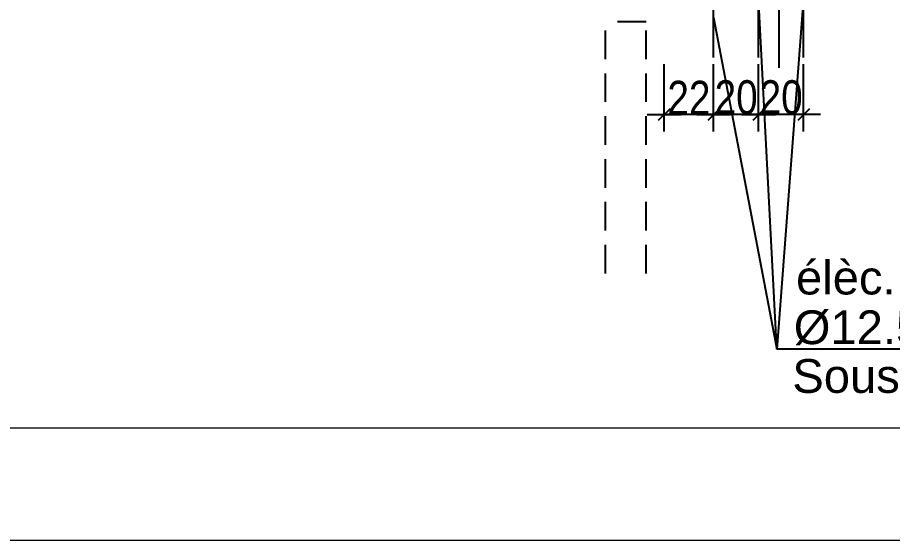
# Model space of a CAD drawing. Header units: centimetres. Extents: x 26018 to 82487, y -36363 to -12761.
# Drawn here: x 68343.7 to 68732.6, y -23026.9 to -22794.4 of the extents above; entities that cross this region are included whole.
import ezdxf

# ---------------------------------------------------------------- set-up
doc = ezdxf.new("R2010")
doc.units = ezdxf.units.CM
doc.header["$LTSCALE"] = 0.5
doc.linetypes.add('CACHEX2', pattern=[19.05, 12.7, -6.35])
doc.layers.get('DEFPOINTS').update_dxf_attribs({"linetype": 'CONTINUOUS'})
doc.layers.add('01_Cad_1_', color=5, linetype='CONTINUOUS', lineweight=9)
for name, color, linetype in [('01_linteaux', 2, 'CONTINUOUS'), ('01_murs_sup', 2, 'CACHEX2'), ('01_resv', 32, 'CONTINUOUS'), ('01_texte', 230, 'CONTINUOUS'), ('AA_COTES', 2, 'CONTINUOUS')]:
    doc.layers.add(name, color=color, linetype=linetype)
doc.styles.add('ARIAL', font='arial.ttf')
doc.styles.add('STYLE2', font='ARIALN.TTF')
doc.dimstyles.new('JB50', dxfattribs={"dimscale": 0.1, "dimtxt": 150, "dimasz": 15, "dimexe": 0.1, "dimexo": 0.1, "dimgap": 0.09, "dimtad": 1, "dimdec": 1, "dimdsep": 46, "dimtxsty": 'STYLE2', "dimblk1": 'BOND_G', "dimblk2": 'BOND_D', "dimsah": 1, "dimcen": 1.5, "dimdle": 0.01, "dimse1": 1, "dimse2": 1, "dimclrd": 4, "dimclre": 2, "dimclrt": 6, "dimazin": 2, "dimtfac": 2.333333, "dimtdec": 1, "dimtix": 1, "dimtmove": 2, "dimatfit": 3, "dimldrblk": 'BOND_G', "dimfxl": 1, "dimtolj": 1, "dimtzin": 0, "dimarcsym": 0})

# ---------------------------------------------------------------- blocks, each defined once
blk = doc.blocks.new('BOND_G')
at = {"layer": 'AA_COTES', "color": 0}
for p, q in [((0, -5), (0, 15)), ((5, 0), (-5, 0)), ((1.77, 1.77), (-1.77, -1.77))]:
    blk.add_line(p, q, dxfattribs=at)
blk = doc.blocks.new('BOND_D')
at = {"layer": 'AA_COTES', "color": 0}
for p, q in [((0, 5), (0, -15)), ((5, 0), (-5, 0)), ((-1.77, -1.77), (1.77, 1.77))]:
    blk.add_line(p, q, dxfattribs=at)
blk = doc.blocks.new('*D6706')
at = {"layer": '01_resv', "color": 4, "lineweight": -2, "transparency": 16777216}
blk.add_line((68691.61, -22837.62), (68674.61, -22837.62), dxfattribs=at)
at = {"layer": 'DEFPOINTS', "color": 0}
for p in [(68673.11, -22812.19), (68693.11, -22812.19), (68673.11, -22837.62)]:
    blk.add_point(p, dxfattribs=at)
at = {"layer": '01_resv', "color": 4, "lineweight": -2, "transparency": 16777216, "xscale": 1.5, "yscale": 1.5, "zscale": 1.5, "rotation": 180}
blk.add_blockref('BOND_D', (68673.11, -22837.62), dxfattribs=at)
at = {"layer": '01_resv', "color": 4, "lineweight": -2, "transparency": 16777216, "xscale": 1.5, "yscale": 1.5, "zscale": 1.5}
blk.add_blockref('BOND_G', (68693.11, -22837.62), dxfattribs=at)
at = {"layer": '01_resv', "color": 6, "transparency": 16777216, "insert": (68683.11, -22829.95), "char_height": 15, "attachment_point": 5, "style": 'STYLE2'}
blk.add_mtext('\\A1;20', dxfattribs=at)
blk = doc.blocks.new('*D6707')
at = {"layer": '01_resv', "color": 4, "lineweight": -2, "transparency": 16777216}
blk.add_line((68671.61, -22837.62), (68654.61, -22837.62), dxfattribs=at)
at = {"layer": 'DEFPOINTS', "color": 0}
for p in [(68653.11, -22812.19), (68673.11, -22812.19), (68653.11, -22837.62)]:
    blk.add_point(p, dxfattribs=at)
at = {"layer": '01_resv', "color": 4, "lineweight": -2, "transparency": 16777216, "xscale": 1.5, "yscale": 1.5, "zscale": 1.5, "rotation": 180}
blk.add_blockref('BOND_D', (68653.11, -22837.62), dxfattribs=at)
at = {"layer": '01_resv', "color": 4, "lineweight": -2, "transparency": 16777216, "xscale": 1.5, "yscale": 1.5, "zscale": 1.5}
blk.add_blockref('BOND_G', (68673.11, -22837.62), dxfattribs=at)
at = {"layer": '01_resv', "color": 6, "transparency": 16777216, "insert": (68663.11, -22829.95), "char_height": 15, "attachment_point": 5, "style": 'STYLE2'}
blk.add_mtext('\\A1;20', dxfattribs=at)
blk = doc.blocks.new('*D6708')
at = {"layer": '01_resv', "color": 4, "lineweight": -2, "transparency": 16777216}
blk.add_line((68651.61, -22837.62), (68632.63, -22837.62), dxfattribs=at)
at = {"layer": 'DEFPOINTS', "color": 0}
for p in [(68631.13, -22794.42), (68653.11, -22805.93), (68631.13, -22837.62)]:
    blk.add_point(p, dxfattribs=at)
at = {"layer": '01_resv', "color": 4, "lineweight": -2, "transparency": 16777216, "xscale": 1.5, "yscale": 1.5, "zscale": 1.5, "rotation": 180}
blk.add_blockref('BOND_D', (68631.13, -22837.62), dxfattribs=at)
at = {"layer": '01_resv', "color": 4, "lineweight": -2, "transparency": 16777216, "xscale": 1.5, "yscale": 1.5, "zscale": 1.5}
blk.add_blockref('BOND_G', (68653.11, -22837.62), dxfattribs=at)
at = {"layer": '01_resv', "color": 6, "transparency": 16777216, "insert": (68642.12, -22830.08), "char_height": 15, "attachment_point": 5, "style": 'STYLE2'}
blk.add_mtext('\\A1;22', dxfattribs=at)

msp = doc.modelspace()

# ---------------------------------------------------------------- linework, layer by layer
at = {"layer": '01_Cad_1_', "color": 2}
msp.add_line((71784.551, -22976.925), (66944.551, -22976.925), dxfattribs=at)
at = {"layer": '01_Cad_1_'}
msp.add_line((71784.551, -23026.925), (66894.551, -23026.925), dxfattribs=at)
at = {"layer": '01_linteaux'}
msp.add_line((68682.126, -22753.994), (68682.126, -22816.805), dxfattribs=at)
at = {"layer": '01_murs_sup', "ltscale": 2}
for p, q in [((68623.109, -22796.396), (68605.109, -22796.396)), ((68605.109, -22908.192), (68605.109, -22796.396)), ((68623.109, -22908.192), (68623.109, -22796.396))]:
    msp.add_line(p, q, dxfattribs=at)
at = {"layer": '01_resv'}
for p, q in [((68653.11, -22812.192), (68653.11, -22767.883)), ((68673.11, -22812.192), (68673.11, -22767.883)), ((68693.11, -22812.192), (68693.11, -22767.883))]:
    msp.add_line(p, q, dxfattribs=at)
at = {"layer": '01_texte'}
for p, q in [((68681.149, -22941.8), (68673.094, -22785.349)), ((68693.11, -22785.374), (68681.149, -22941.8)), ((68653.11, -22794.439), (68681.149, -22941.8)), ((68757.738, -22941.8), (68681.149, -22941.8))]:
    msp.add_line(p, q, dxfattribs=at)

# ---------------------------------------------------------------- texts
at = {"layer": '01_texte', "style": 'ARIAL'}
for s, p in [('élèc.', (68689.723, -22917.552)), ('%%C12.5 cm', (68688.71, -22939.641)), ('Sous dalle', (68688.081, -22961.291))]:
    msp.add_text(s, height=15, dxfattribs=at).set_placement(p)

# ---------------------------------------------------------------- dimensions: what is measured, and where the dimension line sits
at = {"layer": '01_resv'}
for base, p1, p2, picture, middle in [((68631.129, -22837.616), (68653.11, -22805.927), (68631.129, -22794.423), '*D6708', (68642.12, -22830.076)), ((68653.11, -22837.616), (68673.11, -22812.192), (68653.11, -22812.192), '*D6707', (68663.11, -22829.949)), ((68673.11, -22837.616), (68693.11, -22812.192), (68673.11, -22812.192), '*D6706', (68683.11, -22829.949))]:
    dim = msp.add_linear_dim(base=base, p1=p1, p2=p2, dimstyle='JB50', dxfattribs=at)
    dim.commit()
    dim.dimension.update_dxf_attribs({"geometry": picture, "text_midpoint": middle})

doc.saveas('drawing.dxf')
